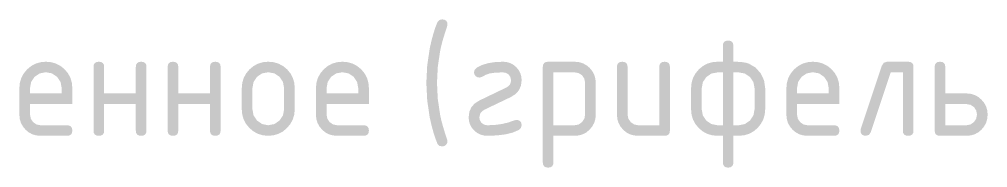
# Model space of a CAD drawing. Header units: millimetres. Extents: x 0 to 1189, y 0 to 841.
# Drawn here: x 1043.3 to 1071.01, y 767.22 to 771.46 of the extents above; entities that cross this region are included whole.
import ezdxf

# ---------------------------------------------------------------- set-up
doc = ezdxf.new("R2010")
doc.units = ezdxf.units.MM

msp = doc.modelspace()

# ---------------------------------------------------------------- hatches: boundary and pattern name
h = msp.add_hatch(color=7)
h.dxf.hatch_style = 2
h.paths.add_polyline_path([(1055.255268, 769.639731), (1055.277592, 769.183049), (1055.344565, 768.729674), (1055.376113, 768.583352), (1055.420013, 768.417755), (1055.475797, 768.232418), (1055.543002, 768.026875), (1055.556232, 767.971753), (1055.545414, 767.915736), (1055.509378, 767.86592), (1055.461216, 767.833536), (1055.403545, 767.823476), (1055.323688, 767.839806), (1055.272356, 767.891276), (1055.212885, 768.041172), (1055.155429, 768.217733), (1055.100351, 768.420546), (1055.048011, 768.649197), (1054.975457, 769.141156), (1054.950446, 769.639731), (1054.975457, 770.138098), (1055.048011, 770.630264), (1055.100351, 770.858769), (1055.155429, 771.06097), (1055.212885, 771.236196), (1055.272356, 771.383776), (1055.323688, 771.438622), (1055.403545, 771.455434), (1055.47019, 771.445925), (1055.517922, 771.4174), (1055.546637, 771.369858), (1055.556232, 771.303298), (1055.543002, 771.248177), (1055.475797, 771.045106), (1055.420013, 770.860948), (1055.376113, 770.695807), (1055.344565, 770.549787), (1055.277592, 770.096412)])
h = msp.add_hatch(color=7)
h.paths.add_polyline_path([(1063.436047, 768.428711), (1063.436047, 769.940143), (1063.283911, 769.940143), (1063.1089, 769.907828), (1062.962001, 769.808954), (1062.863127, 769.662468), (1062.830812, 769.487044), (1062.830812, 768.88181), (1062.863127, 768.708246), (1062.962001, 768.5599), (1063.1089, 768.462679), (1063.283911, 768.428711)])
h.paths.add_polyline_path([(1063.436047, 768.128298), (1063.283911, 768.128298), (1063.131414, 768.141889), (1062.991216, 768.182869), (1062.863007, 768.251547), (1062.746476, 768.348233), (1062.649471, 768.465013), (1062.580629, 768.592904), (1062.53959, 768.731853), (1062.52599, 768.88181), (1062.52599, 769.487044), (1062.53959, 769.63955), (1062.580629, 769.779808), (1062.649471, 769.908181), (1062.746476, 770.02503), (1062.863007, 770.121717), (1062.991216, 770.190395), (1063.131414, 770.231374), (1063.283911, 770.244965), (1063.436047, 770.244965), (1063.436047, 770.701922), (1063.445572, 770.766251), (1063.473805, 770.812648), (1063.520227, 770.840751), (1063.584323, 770.850199), (1063.651201, 770.840751), (1063.698907, 770.812648), (1063.727493, 770.766251), (1063.73701, 770.701922), (1063.73701, 770.244965), (1063.881385, 770.241701), (1064.003592, 770.231667), (1064.103577, 770.214502), (1064.18129, 770.189843), (1064.374559, 770.075742), (1064.520287, 769.910377), (1064.615303, 769.709873), (1064.647066, 769.487044), (1064.647066, 768.88181), (1064.632933, 768.731853), (1064.591049, 768.592904), (1064.52219, 768.465013), (1064.427132, 768.348233), (1064.310283, 768.251547), (1064.18191, 768.182869), (1064.041651, 768.141889), (1063.889145, 768.128298), (1063.73701, 768.128298), (1063.73701, 767.366519), (1063.727493, 767.30219), (1063.698907, 767.255793), (1063.651201, 767.22769), (1063.584323, 767.218242), (1063.520227, 767.22769), (1063.473805, 767.255793), (1063.445572, 767.30219), (1063.436047, 767.366519)])
h.paths.add_polyline_path([(1063.73701, 768.428711), (1063.889145, 768.428711), (1064.06457, 768.463231), (1064.211055, 768.56431), (1064.309929, 768.710244), (1064.342244, 768.88181), (1064.342244, 769.487044), (1064.309929, 769.662468), (1064.211055, 769.808954), (1064.06457, 769.907828), (1063.889145, 769.940143), (1063.73701, 769.940143)])
h = msp.add_hatch(color=7)
h.paths.add_polyline_path([(1044.062455, 769.944553), (1043.887444, 769.912238), (1043.740545, 769.813363), (1043.641671, 769.666465), (1043.609356, 769.491454), (1043.609356, 769.338767), (1044.515554, 769.338767), (1044.515554, 769.491454), (1044.483239, 769.666465), (1044.384364, 769.813363), (1044.237465, 769.912238)])
h.paths.add_polyline_path([(1043.609356, 769.034496), (1043.609356, 768.733533), (1043.63168, 768.617915), (1043.698653, 768.518008), (1043.796424, 768.451035), (1043.910319, 768.428711), (1044.667689, 768.428711), (1044.734567, 768.419202), (1044.782273, 768.390677), (1044.810859, 768.343134), (1044.820376, 768.276575), (1044.810859, 768.210386), (1044.782273, 768.164196), (1044.734567, 768.137126), (1044.667689, 768.128298), (1043.910319, 768.128298), (1043.787906, 768.138763), (1043.67557, 768.170673), (1043.573673, 768.224804), (1043.482576, 768.301931), (1043.40476, 768.394949), (1043.349113, 768.497061), (1043.315687, 768.609509), (1043.304534, 768.733533), (1043.304534, 769.487044), (1043.318133, 769.63955), (1043.359173, 769.779808), (1043.428014, 769.908181), (1043.52502, 770.02503), (1043.64155, 770.121717), (1043.769759, 770.190395), (1043.909957, 770.231374), (1044.062455, 770.244965), (1044.214952, 770.231434), (1044.35515, 770.190877), (1044.483359, 770.123345), (1044.59989, 770.028889), (1044.696895, 769.912358), (1044.765736, 769.784149), (1044.806776, 769.643951), (1044.820376, 769.491454), (1044.820376, 769.034496)])
h = msp.add_hatch(color=7)
h.dxf.hatch_style = 2
h.paths.add_polyline_path([(1045.73089, 769.034496), (1045.73089, 768.276575), (1045.721382, 768.210386), (1045.692856, 768.164196), (1045.645314, 768.137126), (1045.578755, 768.128298), (1045.511877, 768.137126), (1045.464171, 768.164196), (1045.435585, 768.210386), (1045.426068, 768.276575), (1045.426068, 770.096688), (1045.435585, 770.161017), (1045.464171, 770.207413), (1045.511877, 770.235517), (1045.578755, 770.244965), (1045.645314, 770.235517), (1045.692856, 770.207413), (1045.721382, 770.161017), (1045.73089, 770.096688), (1045.73089, 769.338767), (1046.637088, 769.338767), (1046.637088, 770.096688), (1046.646596, 770.161017), (1046.675122, 770.207413), (1046.722664, 770.235517), (1046.789223, 770.244965), (1046.856101, 770.235517), (1046.903807, 770.207413), (1046.932393, 770.161017), (1046.94191, 770.096688), (1046.94191, 768.276575), (1046.932393, 768.210386), (1046.903807, 768.164196), (1046.856101, 768.137126), (1046.789223, 768.128298), (1046.722664, 768.137126), (1046.675122, 768.164196), (1046.646596, 768.210386), (1046.637088, 768.276575), (1046.637088, 769.034496)])
h = msp.add_hatch(color=7)
h.dxf.hatch_style = 2
h.paths.add_polyline_path([(1047.852424, 769.034496), (1047.852424, 768.276575), (1047.842916, 768.210386), (1047.814391, 768.164196), (1047.766848, 768.137126), (1047.700289, 768.128298), (1047.633411, 768.137126), (1047.585705, 768.164196), (1047.557119, 768.210386), (1047.547602, 768.276575), (1047.547602, 770.096688), (1047.557119, 770.161017), (1047.585705, 770.207413), (1047.633411, 770.235517), (1047.700289, 770.244965), (1047.766848, 770.235517), (1047.814391, 770.207413), (1047.842916, 770.161017), (1047.852424, 770.096688), (1047.852424, 769.338767), (1048.758622, 769.338767), (1048.758622, 770.096688), (1048.768131, 770.161017), (1048.796656, 770.207413), (1048.844199, 770.235517), (1048.910758, 770.244965), (1048.977636, 770.235517), (1049.025342, 770.207413), (1049.053927, 770.161017), (1049.063444, 770.096688), (1049.063444, 768.276575), (1049.053927, 768.210386), (1049.025342, 768.164196), (1048.977636, 768.137126), (1048.910758, 768.128298), (1048.844199, 768.137126), (1048.796656, 768.164196), (1048.768131, 768.210386), (1048.758622, 768.276575), (1048.758622, 769.034496)])
h = msp.add_hatch(color=7)
h.paths.add_polyline_path([(1049.669137, 768.88181), (1049.669137, 769.487044), (1049.682736, 769.63955), (1049.723776, 769.779808), (1049.792618, 769.908181), (1049.889623, 770.02503), (1050.006153, 770.121717), (1050.134362, 770.190395), (1050.274561, 770.231374), (1050.427058, 770.244965), (1050.579555, 770.231434), (1050.719753, 770.190877), (1050.847962, 770.123345), (1050.964493, 770.028889), (1051.061498, 769.912289), (1051.13034, 769.783598), (1051.171379, 769.642091), (1051.184979, 769.487044), (1051.184979, 768.88181), (1051.170699, 768.731853), (1051.128204, 768.592904), (1051.05801, 768.465013), (1050.960634, 768.348233), (1050.845714, 768.251547), (1050.717617, 768.182869), (1050.577634, 768.141889), (1050.427058, 768.128298), (1050.274561, 768.141889), (1050.134362, 768.182869), (1050.006153, 768.251547), (1049.889623, 768.348233), (1049.792618, 768.465013), (1049.723776, 768.592904), (1049.682736, 768.731853)])
h.paths.add_polyline_path([(1050.880157, 768.886219), (1050.880157, 769.491454), (1050.847842, 769.665018), (1050.748967, 769.813363), (1050.602069, 769.912238), (1050.427058, 769.944553), (1050.252047, 769.912238), (1050.105148, 769.813363), (1050.006274, 769.665018), (1049.973959, 769.491454), (1049.973959, 768.886219), (1050.006274, 768.709348), (1050.105148, 768.56431), (1050.252047, 768.463231), (1050.427058, 768.428711), (1050.602069, 768.463231), (1050.748967, 768.56431), (1050.847842, 768.710795)])
h = msp.add_hatch(color=7)
h.paths.add_polyline_path([(1052.548592, 769.944553), (1052.373581, 769.912238), (1052.226682, 769.813363), (1052.127808, 769.666465), (1052.095493, 769.491454), (1052.095493, 769.338767), (1053.001691, 769.338767), (1053.001691, 769.491454), (1052.969376, 769.666465), (1052.870502, 769.813363), (1052.723603, 769.912238)])
h.paths.add_polyline_path([(1052.095493, 769.034496), (1052.095493, 768.733533), (1052.117817, 768.617915), (1052.18479, 768.518008), (1052.282562, 768.451035), (1052.396457, 768.428711), (1053.153826, 768.428711), (1053.220704, 768.419202), (1053.26841, 768.390677), (1053.296996, 768.343134), (1053.306513, 768.276575), (1053.296996, 768.210386), (1053.26841, 768.164196), (1053.220704, 768.137126), (1053.153826, 768.128298), (1052.396457, 768.128298), (1052.274044, 768.138763), (1052.161708, 768.170673), (1052.059811, 768.224804), (1051.968714, 768.301931), (1051.890898, 768.394949), (1051.835251, 768.497061), (1051.801825, 768.609509), (1051.790671, 768.733533), (1051.790671, 769.487044), (1051.804271, 769.63955), (1051.84531, 769.779808), (1051.914152, 769.908181), (1052.011157, 770.02503), (1052.127688, 770.121717), (1052.255897, 770.190395), (1052.396095, 770.231374), (1052.548592, 770.244965), (1052.701089, 770.231434), (1052.841287, 770.190877), (1052.969497, 770.123345), (1053.086027, 770.028889), (1053.183032, 769.912358), (1053.251874, 769.784149), (1053.292914, 769.643951), (1053.306513, 769.491454), (1053.306513, 769.034496)])
h = msp.add_hatch(color=7)
h.dxf.hatch_style = 2
h.paths.add_polyline_path([(1057.524542, 768.581397), (1057.59142, 768.57188), (1057.639126, 768.543295), (1057.667712, 768.495589), (1057.677229, 768.428711), (1057.655456, 768.353125), (1057.592342, 768.293663), (1057.426555, 768.221316), (1057.221029, 768.169639), (1056.975713, 768.138634), (1056.690554, 768.128298), (1056.585978, 768.137807), (1056.488533, 768.166332), (1056.398944, 768.213874), (1056.317932, 768.280434), (1056.248824, 768.361514), (1056.199972, 768.451586), (1056.170964, 768.55034), (1056.161387, 768.657465), (1056.18049, 768.811288), (1056.23773, 768.942581), (1056.333004, 769.050929), (1056.466209, 769.13592), (1057.249486, 769.5124), (1057.302644, 769.548367), (1057.341125, 769.593429), (1057.364518, 769.648826), (1057.372407, 769.715798), (1057.356422, 769.802477), (1057.309017, 769.876753), (1057.233087, 769.924364), (1057.148062, 769.940143), (1056.921926, 769.933322), (1056.762763, 769.910377), (1056.654794, 769.872481), (1056.534009, 769.808954), (1056.466209, 769.791866), (1056.408538, 769.801926), (1056.360376, 769.83431), (1056.324616, 769.885573), (1056.314074, 769.940143), (1056.333642, 770.015797), (1056.394551, 770.075742), (1056.541278, 770.15032), (1056.715496, 770.203142), (1056.91762, 770.234569), (1057.148062, 770.244965), (1057.252638, 770.235457), (1057.350083, 770.206931), (1057.439672, 770.159389), (1057.520684, 770.09283), (1057.589792, 770.010121), (1057.638644, 769.92023), (1057.667652, 769.822381), (1057.677229, 769.715798), (1057.658126, 769.561975), (1057.600886, 769.430682), (1057.505612, 769.322334), (1057.372407, 769.237343), (1056.59354, 768.864722), (1056.498042, 768.781971), (1056.466209, 768.657465), (1056.482194, 768.570786), (1056.529599, 768.49651), (1056.603875, 768.446694), (1056.690554, 768.428711), (1056.905752, 768.437487), (1057.106583, 768.463782), (1057.293153, 768.507543), (1057.465562, 768.568719)])
h = msp.add_hatch(color=7)
h.paths.add_polyline_path([(1058.282921, 770.096688), (1058.292438, 770.161017), (1058.321024, 770.207413), (1058.36873, 770.235517), (1058.435608, 770.244965), (1059.192978, 770.244965), (1059.315391, 770.23388), (1059.427727, 770.200937), (1059.529624, 770.146599), (1059.620721, 770.071332), (1059.698537, 769.977694), (1059.754184, 769.874548), (1059.78761, 769.761894), (1059.798763, 769.639731), (1059.798763, 768.733533), (1059.78761, 768.61137), (1059.754184, 768.498715), (1059.698537, 768.395569), (1059.620721, 768.301931), (1059.529624, 768.224804), (1059.427727, 768.170673), (1059.315391, 768.138763), (1059.192978, 768.128298), (1058.587743, 768.128298), (1058.587743, 767.366519), (1058.578235, 767.30219), (1058.54971, 767.255793), (1058.502167, 767.22769), (1058.435608, 767.218242), (1058.36873, 767.22769), (1058.321024, 767.255793), (1058.292438, 767.30219), (1058.282921, 767.366519)])
h.paths.add_polyline_path([(1058.587743, 769.940143), (1058.587743, 768.428711), (1059.192978, 768.428711), (1059.308526, 768.451035), (1059.404644, 768.518008), (1059.471617, 768.616262), (1059.493941, 768.733533), (1059.493941, 769.639731), (1059.472168, 769.757002), (1059.409054, 769.855256), (1059.310731, 769.920024), (1059.192978, 769.940143)])
h = msp.add_hatch(color=7)
h.dxf.hatch_style = 2
h.paths.add_polyline_path([(1061.920298, 770.096688), (1061.920298, 768.276575), (1061.910781, 768.210386), (1061.882195, 768.164196), (1061.834489, 768.137126), (1061.767611, 768.128298), (1061.010241, 768.128298), (1060.887828, 768.138763), (1060.775493, 768.170673), (1060.673595, 768.224804), (1060.582498, 768.301931), (1060.504682, 768.394949), (1060.449035, 768.497061), (1060.415609, 768.609509), (1060.404456, 768.733533), (1060.404456, 770.096688), (1060.413973, 770.161017), (1060.442558, 770.207413), (1060.490264, 770.235517), (1060.557142, 770.244965), (1060.623702, 770.235517), (1060.671244, 770.207413), (1060.699769, 770.161017), (1060.709278, 770.096688), (1060.709278, 768.733533), (1060.731602, 768.617915), (1060.798575, 768.518008), (1060.896346, 768.451035), (1061.010241, 768.428711), (1061.615476, 768.428711), (1061.615476, 770.096688), (1061.624984, 770.161017), (1061.65351, 770.207413), (1061.701052, 770.235517), (1061.767611, 770.244965), (1061.834489, 770.235517), (1061.882195, 770.207413), (1061.910781, 770.161017)])
h = msp.add_hatch(color=7)
h.paths.add_polyline_path([(1066.011096, 769.944553), (1065.836085, 769.912238), (1065.689186, 769.813363), (1065.590312, 769.666465), (1065.557997, 769.491454), (1065.557997, 769.338767), (1066.464195, 769.338767), (1066.464195, 769.491454), (1066.43188, 769.666465), (1066.333006, 769.813363), (1066.186107, 769.912238)])
h.paths.add_polyline_path([(1065.557997, 769.034496), (1065.557997, 768.733533), (1065.580321, 768.617915), (1065.647294, 768.518008), (1065.745066, 768.451035), (1065.858961, 768.428711), (1066.61633, 768.428711), (1066.683208, 768.419202), (1066.730914, 768.390677), (1066.7595, 768.343134), (1066.769017, 768.276575), (1066.7595, 768.210386), (1066.730914, 768.164196), (1066.683208, 768.137126), (1066.61633, 768.128298), (1065.858961, 768.128298), (1065.736548, 768.138763), (1065.624212, 768.170673), (1065.522314, 768.224804), (1065.431217, 768.301931), (1065.353401, 768.394949), (1065.297754, 768.497061), (1065.264328, 768.609509), (1065.253175, 768.733533), (1065.253175, 769.487044), (1065.266774, 769.63955), (1065.307814, 769.779808), (1065.376656, 769.908181), (1065.473661, 770.02503), (1065.590191, 770.121717), (1065.718401, 770.190395), (1065.858599, 770.231374), (1066.011096, 770.244965), (1066.163593, 770.231434), (1066.303791, 770.190877), (1066.432, 770.123345), (1066.548531, 770.028889), (1066.645536, 769.912358), (1066.714378, 769.784149), (1066.755417, 769.643951), (1066.769017, 769.491454), (1066.769017, 769.034496)])
h = msp.add_hatch(color=7)
h.dxf.hatch_style = 2
h.paths.add_polyline_path([(1068.13263, 770.244965), (1068.737865, 770.244965), (1068.804743, 770.235517), (1068.852449, 770.207413), (1068.881034, 770.161017), (1068.890551, 770.096688), (1068.890551, 768.276575), (1068.881034, 768.210386), (1068.852449, 768.164196), (1068.804743, 768.137126), (1068.737865, 768.128298), (1068.671305, 768.137126), (1068.623763, 768.164196), (1068.595238, 768.210386), (1068.585729, 768.276575), (1068.585729, 769.940143), (1068.238464, 769.940143), (1067.666853, 768.229722), (1067.616142, 768.153585), (1067.527396, 768.128298), (1067.460518, 768.137807), (1067.412812, 768.166332), (1067.384226, 768.213874), (1067.374709, 768.280434), (1067.383529, 768.327287), (1067.980495, 770.122044), (1068.04044, 770.215337)])
h = msp.add_hatch(color=7)
h.paths.add_polyline_path([(1071.012086, 768.733533), (1071.000932, 768.61137), (1070.967506, 768.498715), (1070.911859, 768.395569), (1070.834043, 768.301931), (1070.742946, 768.224804), (1070.641049, 768.170673), (1070.528713, 768.138763), (1070.4063, 768.128298), (1069.64893, 768.128298), (1069.582052, 768.137126), (1069.534346, 768.164196), (1069.505761, 768.210386), (1069.496244, 768.276575), (1069.496244, 770.096688), (1069.505761, 770.161017), (1069.534346, 770.207413), (1069.582052, 770.235517), (1069.64893, 770.244965), (1069.71549, 770.235517), (1069.763032, 770.207413), (1069.791557, 770.161017), (1069.801066, 770.096688), (1069.801066, 769.338767), (1070.4063, 769.338767), (1070.528713, 769.3277), (1070.641049, 769.294463), (1070.742946, 769.239006), (1070.834043, 769.161276), (1070.911859, 769.070101), (1070.967506, 768.968075), (1071.000932, 768.855713)])
h.paths.add_polyline_path([(1070.707264, 768.733533), (1070.685491, 768.851079), (1070.622377, 768.949609), (1070.524053, 769.012723), (1070.4063, 769.034496), (1069.801066, 769.034496), (1069.801066, 768.428711), (1070.4063, 768.428711), (1070.521849, 768.451035), (1070.617967, 768.518008), (1070.684939, 768.616262)])

doc.saveas('drawing.dxf')
